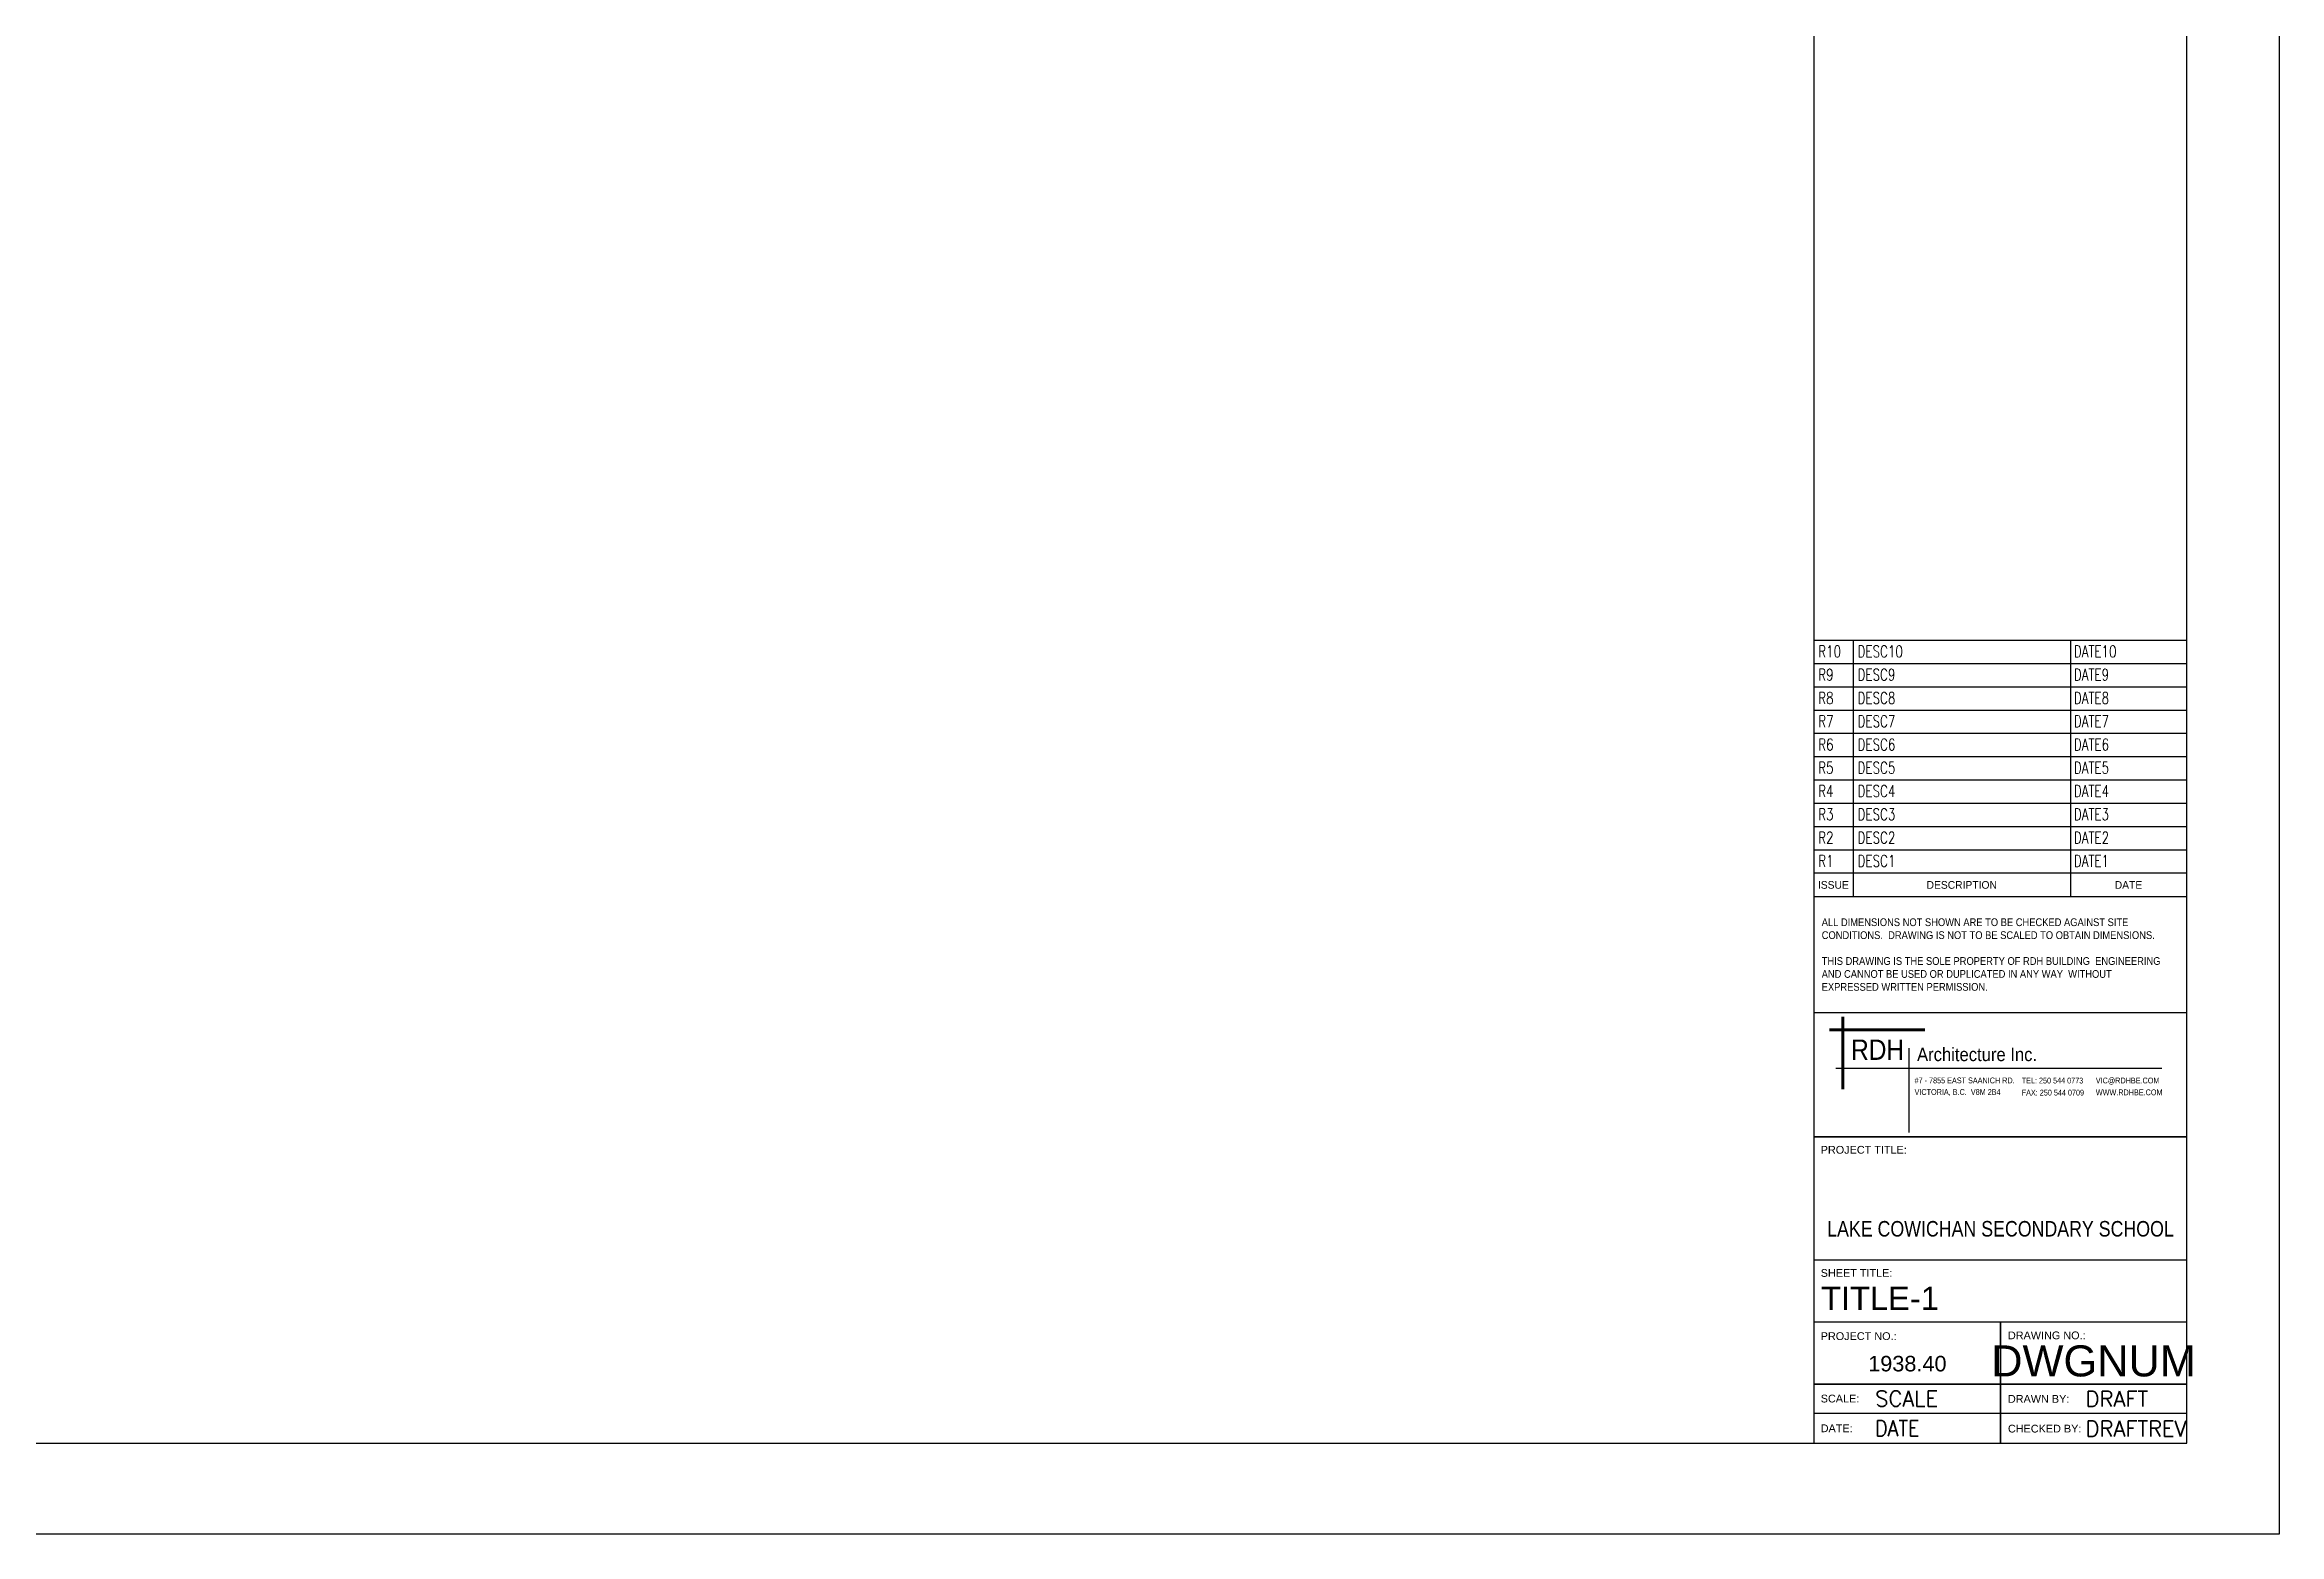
# Model space of a CAD drawing. Extents: x 0 to 36, y 0 to 24.
# Drawn here: x 18 to 36, y 0 to 12 of the extents above; entities that cross this region are included whole.
import ezdxf
from ezdxf.enums import TextEntityAlignment as Align

# ---------------------------------------------------------------- set-up
doc = ezdxf.new("R2010")
doc.units = 0
doc.header["$LTSCALE"] = 0.375
doc.header["$MEASUREMENT"] = 0
doc.layers.get('0').update_dxf_attribs({"linetype": 'CONTINUOUS'})
for name, color, linetype in [('BDR-18', 1, 'CONTINUOUS'), ('BDR-25', 4, 'CONTINUOUS'), ('BDR-35', 2, 'CONTINUOUS'), ('BDR-50', 5, 'CONTINUOUS')]:
    doc.layers.add(name, color=color, linetype=linetype)
doc.styles.add('HEL20', font='simplex.shx', dxfattribs={"height": 0.07874})
doc.styles.get("Standard").update_dxf_attribs({"font": 'arial_0.ttf'})
doc.styles.add('STD-TITLE', font='arial_0.ttf')
doc.styles.add('TITLE-HEL', font='arial_0.ttf')

# ---------------------------------------------------------------- blocks, each defined once
blk = doc.blocks.new('RDH ARCH Logo - 24x36')
at = {"color": 15, "flags": 128}
for points, const_width in [([(0.109, 0.35), (0.109, 0.936)], 0.022), ([(0.641, 0), (0.641, 0.683)], 0.011)]:
    blk.add_lwpolyline(points, dxfattribs=dict(at, const_width=const_width))
at = {"color": 14, "flags": 128}
for points, const_width in [([(0, 0.829), (0.77, 0.829)], 0.022), ([(2.681, 0.519), (0.052, 0.519)], 0.011)]:
    blk.add_lwpolyline(points, dxfattribs=dict(at, const_width=const_width))
at = {"attachment_point": 4}
for s, insert, char_height in [('{\\fMetaMediumLF-Caps|b0|i0|c0|p34;\\W0.9;RDH}', (0.176, 0.669), 0.16366), ('{\\fMetaNormalLF-Caps|b0|i0|c0|p34;\\W0.9;#7 - 7855 EAST SAANICH RD.}', (0.687, 0.421), 0.04688), ('{\\fMetaNormalLF-Caps|b0|i0|c0|p34;\\W0.9;TEL: 250 544 0773}', (1.55, 0.42), 0.04688), ('{\\fMetaNormalLF-Caps|b0|i0|c0|p34;\\W0.9;VIC@RDHBE.COM}', (2.147, 0.416), 0.04688), ('{\\fMetaNormalLF-Caps|b0|i0|c0|p34;\\W0.9;VICTORIA, B.C.  V8M 2B4}', (0.687, 0.324), 0.04688), ('{\\fMetaNormalLF-Caps|b0|i0|c0|p34;\\W0.9;FAX: 250 544 0709}', (1.55, 0.323), 0.04688), ('{\\fMetaNormalLF-Caps|b0|i0|c0|p34;\\W0.9;WWW.RDHBE.COM}', (2.147, 0.325), 0.04688)]:
    blk.add_mtext(s, dxfattribs=dict(at, insert=insert, char_height=char_height))
at = {"color": 14, "insert": (0.707, 0.63), "char_height": 0.1076, "attachment_point": 4}
blk.add_mtext('{\\fMetaMediumLF-Roman|b0|i0|c0|p34;\\W0.93;Architecture Inc.}', dxfattribs=at)

msp = doc.modelspace()

# ---------------------------------------------------------------- linework, layer by layer
at = {"layer": 'BDR-18'}
for p, q in [((35.254, 7.2), (32.25, 7.2)), ((32.567, 7.2), (32.567, 5.137)), ((34.317, 7.2), (34.317, 5.137)), ((35.254, 7.012), (32.25, 7.012)), ((35.254, 6.825), (32.25, 6.825)), ((35.254, 6.637), (32.25, 6.637)), ((35.254, 6.45), (32.25, 6.45)), ((35.254, 6.262), (32.25, 6.262)), ((35.254, 6.075), (32.25, 6.075)), ((35.254, 5.887), (32.25, 5.887)), ((35.254, 5.887), (32.25, 5.887)), ((35.254, 5.7), (32.25, 5.7)), ((35.254, 5.512), (32.25, 5.512)), ((35.254, 5.325), (32.25, 5.325))]:
    msp.add_line(p, q, dxfattribs=at)
msp.add_lwpolyline([(0, 0), (0, 24), (36, 24), (36, 0), (0, 0)], dxfattribs=at)
at = {"layer": 'BDR-18', "const_width": 0.0117}
for points in [[(35.254, 5.137), (32.25, 5.137)], [(35.254, 4.202), (32.25, 4.202)], [(35.254, 3.202), (32.25, 3.202)], [(35.254, 2.21), (32.25, 2.21)], [(35.254, 1.71), (32.25, 1.71)], [(33.754, 1.71), (33.754, 0.735)], [(35.254, 1.21), (32.25, 1.21)], [(35.254, 0.975), (32.25, 0.975)]]:
    msp.add_lwpolyline(points, dxfattribs=at)
at = {"layer": 'BDR-50'}
msp.add_line((32.25, 23.235), (32.25, 0.735), dxfattribs=at)
msp.add_lwpolyline([(35.254, 0.735), (35.254, 23.235), (1.504, 23.235), (1.504, 0.735)], close=True, dxfattribs=at)

# ---------------------------------------------------------------- block references
msp.add_blockref('RDH ARCH Logo - 24x36', (32.375, 3.235))

# ---------------------------------------------------------------- texts
at = {"layer": 'BDR-25', "style": 'HEL20'}
for tag, text, height, width, p in [('R10', '', 0.0938, 0.75, (32.286, 7.112)), ('DESC10', '', 0.0938, 0.75, (32.603, 7.112)), ('DATE10', '', 0.0938, 0.75, (34.345, 7.112)), ('R9', '', 0.0938, 0.75, (32.286, 6.925)), ('DESC9', '', 0.0938, 0.75, (32.603, 6.925)), ('DATE9', '', 0.0938, 0.75, (34.345, 6.925)), ('R8', '', 0.0938, 0.75, (32.286, 6.737)), ('DESC8', '', 0.0938, 0.75, (32.603, 6.737)), ('DATE8', '', 0.0938, 0.75, (34.345, 6.737)), ('R7', '', 0.0938, 0.75, (32.286, 6.55)), ('DESC7', '', 0.0938, 0.75, (32.603, 6.55)), ('DATE7', '', 0.0938, 0.75, (34.345, 6.55)), ('R6', '', 0.0938, 0.75, (32.286, 6.362)), ('DESC6', '', 0.0938, 0.75, (32.603, 6.362)), ('DATE6', '', 0.0938, 0.75, (34.345, 6.362)), ('R5', '', 0.0938, 0.75, (32.286, 6.175)), ('DESC5', '', 0.0938, 0.75, (32.603, 6.175)), ('DATE5', '', 0.0938, 0.75, (34.345, 6.175)), ('R4', '', 0.0938, 0.75, (32.286, 5.987)), ('DESC4', '', 0.0938, 0.75, (32.603, 5.987)), ('DATE4', '', 0.0938, 0.75, (34.345, 5.987)), ('R3', '', 0.0938, 0.75, (32.286, 5.8)), ('DESC3', '', 0.0938, 0.75, (32.603, 5.8)), ('DATE3', '', 0.0938, 0.75, (34.345, 5.8)), ('R2', '', 0.0938, 0.75, (32.286, 5.612)), ('DESC2', '', 0.0938, 0.75, (32.603, 5.612)), ('DATE2', '', 0.0938, 0.75, (34.345, 5.612)), ('R1', 'A', 0.0938, 0.75, (32.286, 5.425)), ('DESC1', '', 0.0938, 0.75, (32.603, 5.425)), ('DATE1', '', 0.0938, 0.75, (34.345, 5.425)), ('DATE', 'YYYY/MM/DD', 0.125, 0.9, (32.744, 0.854))]:
    msp.add_attdef(tag, text=text, height=height, dxfattribs=dict(at, width=width)).set_placement(p, align=Align.MIDDLE_LEFT)
at = {"layer": 'BDR-25', "style": 'TITLE-HEL'}
msp.add_attdef('DWGNUM', text='S01', height=0.25, dxfattribs=at).set_placement((34.504, 1.397), align=Align.MIDDLE_CENTER)
at = {"layer": 'BDR-25', "style": 'HEL20'}
for tag, text, p in [('SCALE', 'AS SHOWN', (32.744, 1.093)), ('DRAFT', '-', (34.439, 1.091)), ('DRAFTREV', '-', (34.439, 0.851))]:
    msp.add_attdef(tag, text=text, height=0.125, dxfattribs=at).set_placement(p, align=Align.MIDDLE_LEFT)
at = {"layer": 'BDR-35', "style": 'STD-TITLE'}
for s, insert, char_height, attachment_point in [('{\\fMetaNormalLF-Caps|b0|i0|c0|p34;ISSUE}', (32.408, 5.231), 0.062, 5), ('{\\fMetaNormal-Caps|b0|i0|c0|p34;DESCRIPTION}', (33.442, 5.231), 0.062, 5), ('{\\fMetaNormal-Caps|b0|i0|c0|p34;DATE}', (34.785, 5.231), 0.062, 5), ('PROJECT TITLE:', (32.306, 3.097), 0.0625, 4), ('SHEET TITLE:', (32.306, 2.105), 0.0625, 4), ('PROJECT NO.:', (32.306, 1.596), 0.0625, 4), ('DRAWING NO.:', (33.814, 1.602), 0.0625, 4), ('1938.40', (33.004, 1.374), 0.125, 5), ('SCALE:', (32.306, 1.093), 0.0625, 4), ('DRAWN BY:', (33.814, 1.091), 0.0625, 4), ('DATE:', (32.306, 0.854), 0.0625, 4), ('CHECKED BY:', (33.814, 0.851), 0.0625, 4)]:
    msp.add_mtext(s, dxfattribs=dict(at, insert=insert, char_height=char_height, attachment_point=attachment_point))
at = {"layer": 'BDR-35', "insert": (32.314, 4.67), "char_height": 0.0625, "width": 3, "attachment_point": 4, "style": 'STD-TITLE'}
msp.add_mtext('{\\fMetaNormalLF-Caps|b0|i0|c0|p34;\\W0.9;ALL DIMENSIONS NOT SHOWN ARE TO BE CHECKED AGAINST SITE\\PCONDITIONS.  DRAWING IS NOT TO BE SCALED TO OBTAIN DIMENSIONS.\\P \\PTHIS DRAWING IS THE SOLE PROPERTY OF RDH BUILDING  ENGINEERING\\PAND CANNOT BE USED OR DUPLICATED IN ANY WAY  WITHOUT\\PEXPRESSED WRITTEN PERMISSION.}', dxfattribs=at)
at = {"layer": 'BDR-35', "insert": (33.754, 2.648), "char_height": 0.125, "attachment_point": 5, "line_spacing_factor": 0.9, "style": 'STD-TITLE'}
msp.add_mtext('\\P\\P{\\fArial Narrow|b0|i0|c0|p34;LAKE COWICHAN SECONDARY SCHOOL}', dxfattribs=at)
at = {"layer": 'BDR-50', "style": 'TITLE-HEL'}
msp.add_attdef('TITLE-1', (32.309, 1.807), '', height=0.188, dxfattribs=at)

doc.saveas('drawing.dxf')
